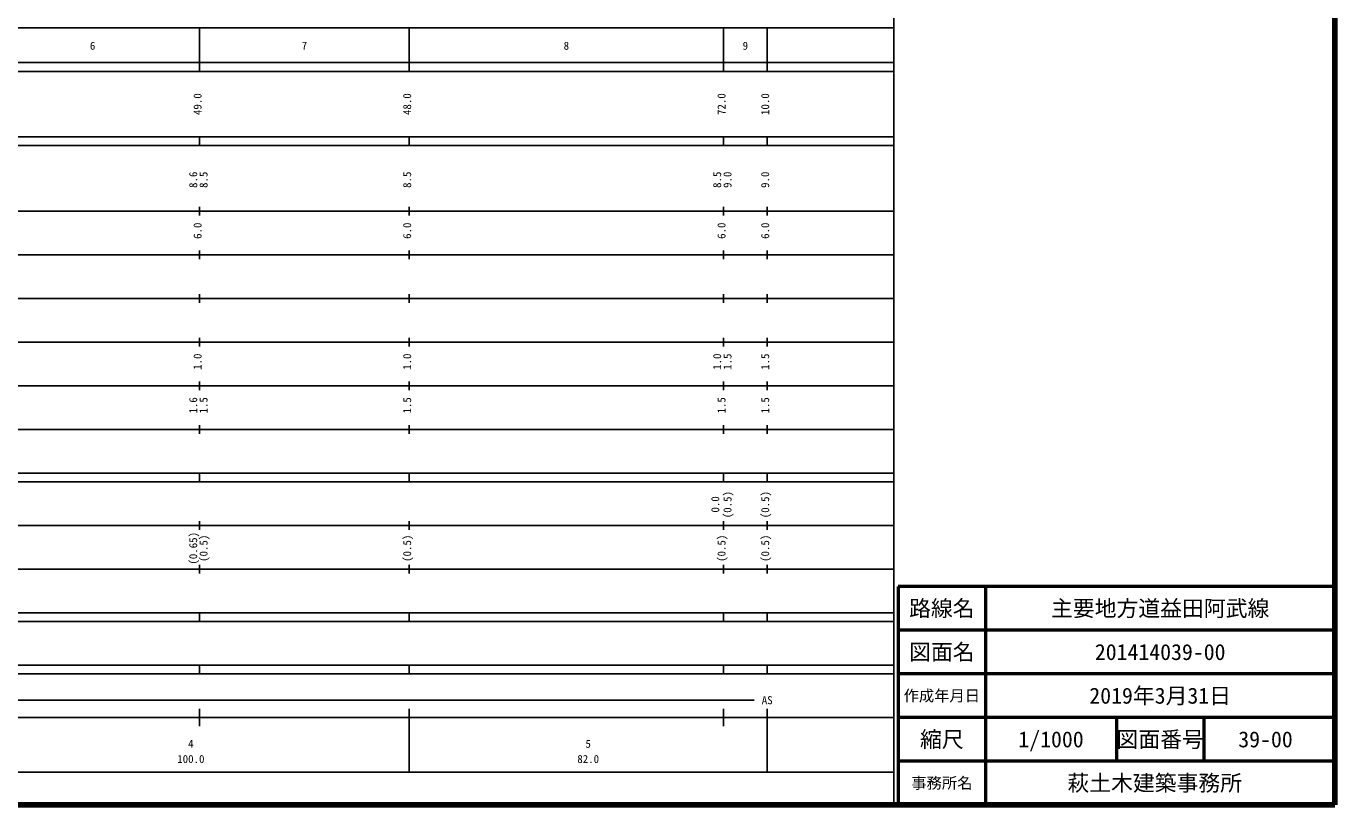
# Model space of a CAD drawing. Units: millimetres on the paper, enlarged 1000 times. Extents: x 40000 to 680000, y 20000 to 380000.
# Drawn here: x 380284 to 680000, y 20000 to 198357 of the extents above; entities that cross this region are included whole.
import ezdxf
from ezdxf.enums import TextEntityAlignment as Align

# ---------------------------------------------------------------- set-up
doc = ezdxf.new("R2010")
doc.units = ezdxf.units.MM
doc.header["$LTSCALE"] = 1000
for name, color, linetype, lineweight in [('M-TTL', 2, 'Continuous', 140), ('M-TTL-BAND', 7, 'Continuous', 25), ('M-TTL-FRAM', 7, 'Continuous', 13), ('M-TTL-LINE', 7, 'Continuous', 50), ('M-TTL-TXT', 7, 'Continuous', 13)]:
    doc.layers.add(name, color=color, linetype=linetype, lineweight=lineweight)
doc.styles.add('ＭＳ ゴシック', font='')
doc.styles.get('ＭＳ ゴシック').set_extended_font_data('MS Gothic')

msp = doc.modelspace()

# ---------------------------------------------------------------- linework, layer by layer
at = {"layer": 'M-TTL'}
for p, q in [((680000, 20000), (680000, 380000)), ((40000, 20000), (680000, 20000))]:
    msp.add_line(p, q, dxfattribs=at)
at = {"layer": 'M-TTL-BAND'}
for p, q in [((579000, 20000), (579000, 370000)), ((68000, 198000), (579000, 198000)), ((420000, 188000), (420000, 198000)), ((468000, 188000), (468000, 198000)), ((540000, 188000), (540000, 198000)), ((550000, 188000), (550000, 198000)), ((40000, 190000), (579000, 190000)), ((40000, 188000), (579000, 188000)), ((40000, 173000), (579000, 173000)), ((40000, 171000), (579000, 171000)), ((420000, 171000), (420000, 173000)), ((468000, 171000), (468000, 173000)), ((540000, 171000), (540000, 173000)), ((550000, 171000), (550000, 173000)), ((40000, 156000), (579000, 156000)), ((420000, 155000), (420000, 157000)), ((468000, 155000), (468000, 157000)), ((540000, 155000), (540000, 157000)), ((550000, 155000), (550000, 157000)), ((420000, 145000), (420000, 147000)), ((468000, 145000), (468000, 147000)), ((540000, 145000), (540000, 147000)), ((550000, 145000), (550000, 147000)), ((46000, 146000), (579000, 146000)), ((52000, 136000), (579000, 136000)), ((420000, 135000), (420000, 137000)), ((468000, 135000), (468000, 137000)), ((540000, 135000), (540000, 137000)), ((550000, 135000), (550000, 137000)), ((46000, 126000), (579000, 126000)), ((420000, 125000), (420000, 127000)), ((468000, 125000), (468000, 127000)), ((540000, 125000), (540000, 127000)), ((550000, 125000), (550000, 127000)), ((420000, 115000), (420000, 117000)), ((468000, 115000), (468000, 117000)), ((540000, 115000), (540000, 117000)), ((550000, 115000), (550000, 117000)), ((52000, 116000), (579000, 116000)), ((46000, 106000), (579000, 106000)), ((420000, 105000), (420000, 107000)), ((468000, 105000), (468000, 107000)), ((540000, 105000), (540000, 107000)), ((550000, 105000), (550000, 107000)), ((40000, 96000), (579000, 96000)), ((420000, 94000), (420000, 96000)), ((468000, 94000), (468000, 96000)), ((540000, 94000), (540000, 96000)), ((550000, 94000), (550000, 96000)), ((40000, 94000), (579000, 94000)), ((49000, 84000), (579000, 84000)), ((420000, 83000), (420000, 85000)), ((468000, 83000), (468000, 85000)), ((540000, 83000), (540000, 85000)), ((550000, 83000), (550000, 85000)), ((420000, 73000), (420000, 75000)), ((468000, 73000), (468000, 75000)), ((540000, 73000), (540000, 75000)), ((550000, 73000), (550000, 75000)), ((40000, 74000), (579000, 74000)), ((40000, 64000), (579000, 64000)), ((420000, 62000), (420000, 64000)), ((468000, 62000), (468000, 64000)), ((540000, 62000), (540000, 64000)), ((550000, 62000), (550000, 64000)), ((40000, 62000), (579000, 62000)), ((40000, 52000), (579000, 52000)), ((420000, 50000), (420000, 52000)), ((468000, 50000), (468000, 52000)), ((540000, 50000), (540000, 52000)), ((550000, 50000), (550000, 52000)), ((40000, 50000), (579000, 50000)), ((71000, 44000), (547000, 44000)), ((420000, 38000), (420000, 42000)), ((468000, 27500), (468000, 42000)), ((540000, 38000), (540000, 42000)), ((550000, 27500), (550000, 42000)), ((40000, 40000), (579000, 40000)), ((68000, 27500), (579000, 27500))]:
    msp.add_line(p, q, dxfattribs=at)
at = {"layer": 'M-TTL-FRAM', "color": 2, "lineweight": 50}
for p, q in [((680000, 70000), (580000, 70000)), ((580000, 70000), (580000, 20000))]:
    msp.add_line(p, q, dxfattribs=at)
at = {"layer": 'M-TTL-LINE'}
for p, q in [((600000, 70000), (600000, 20000)), ((680000, 60000), (580000, 60000)), ((680000, 50000), (580000, 50000)), ((680000, 40000), (580000, 40000)), ((630000, 40000), (630000, 30000)), ((650000, 40000), (650000, 30000)), ((680000, 30000), (580000, 30000))]:
    msp.add_line(p, q, dxfattribs=at)

# ---------------------------------------------------------------- texts
at = {"layer": 'M-TTL-BAND', "style": 'ＭＳ ゴシック'}
for s, p in [('6', (395500, 192405)), ('7', (444000, 192405)), ('8', (504000, 192405)), ('9', (545000, 192405)), ('AS', (550000, 42500)), ('4', (418000, 32523)), ('5', (509000, 32523)), ('100.0', (418000, 29033)), ('82.0', (509000, 29033))]:
    msp.add_text(s, height=1833, dxfattribs=at).set_placement(p, align=Align.BOTTOM_CENTER)
for s, p in [('49.0', (421000, 180500)), ('48.0', (469000, 180500)), ('72.0', (541000, 180500)), ('10.0', (551000, 180500)), ('8.6', (420000, 163174)), ('8.5', (422370, 163174)), ('8.5', (469000, 163174)), ('8.5', (540000, 163174)), ('9.0', (542370, 163174)), ('9.0', (551000, 163174)), ('6.0', (421000, 151500)), ('6.0', (469000, 151500)), ('6.0', (541000, 151500)), ('6.0', (551000, 151500)), ('1.0', (421000, 121500)), ('1.0', (469000, 121500)), ('1.0', (540000, 121500)), ('1.5', (542370, 121500)), ('1.5', (551000, 121500)), ('1.6', (420000, 111500)), ('1.5', (422370, 111500)), ('1.5', (469000, 111500)), ('1.5', (541000, 111500)), ('1.5', (551000, 111500)), ('0.0', (539566, 88815)), ('(0.5)', (542370, 88764)), ('(0.5)', (551000, 88764)), ('(0.65)', (420000, 78764)), ('(0.5)', (422370, 78764)), ('(0.5)', (469000, 78764)), ('(0.5)', (541000, 78764)), ('(0.5)', (551000, 78764))]:
    msp.add_text(s, height=1833, rotation=90, dxfattribs=at).set_placement(p, align=Align.BOTTOM_CENTER)
at = {"layer": 'M-TTL-TXT', "style": 'ＭＳ ゴシック'}
for s, height, p in [('路線名', 3666, (590000, 65000)), ('路線名', 3666, (590000, 65000)), ('主要地方道益田阿武線', 3666, (640000, 65000)), ('図面名', 3666, (590000, 55000)), ('図面名', 3666, (590000, 55000)), ('201414039-00', 3666, (640000, 55000)), ('作成年月日', 2566, (590000, 45000)), ('作成年月日', 2566, (590000, 45000)), ('2019年3月31日', 3666, (640000, 45000)), ('縮尺', 3666, (590000, 35000)), ('縮尺', 3666, (590000, 35000)), ('1/1000', 3666, (615000, 35000)), ('図面番号', 3666, (640000, 35000)), ('図面番号', 3666, (640000, 35000)), ('39-00', 3666, (664125, 35000)), ('萩土木建築事務所 ', 3666, (640000, 25000)), ('事務所名', 2566, (590000, 25000)), ('事務所名', 2566, (590000, 25000))]:
    msp.add_text(s, height=height, dxfattribs=at).set_placement(p, align=Align.MIDDLE_CENTER)

doc.saveas('drawing.dxf')
